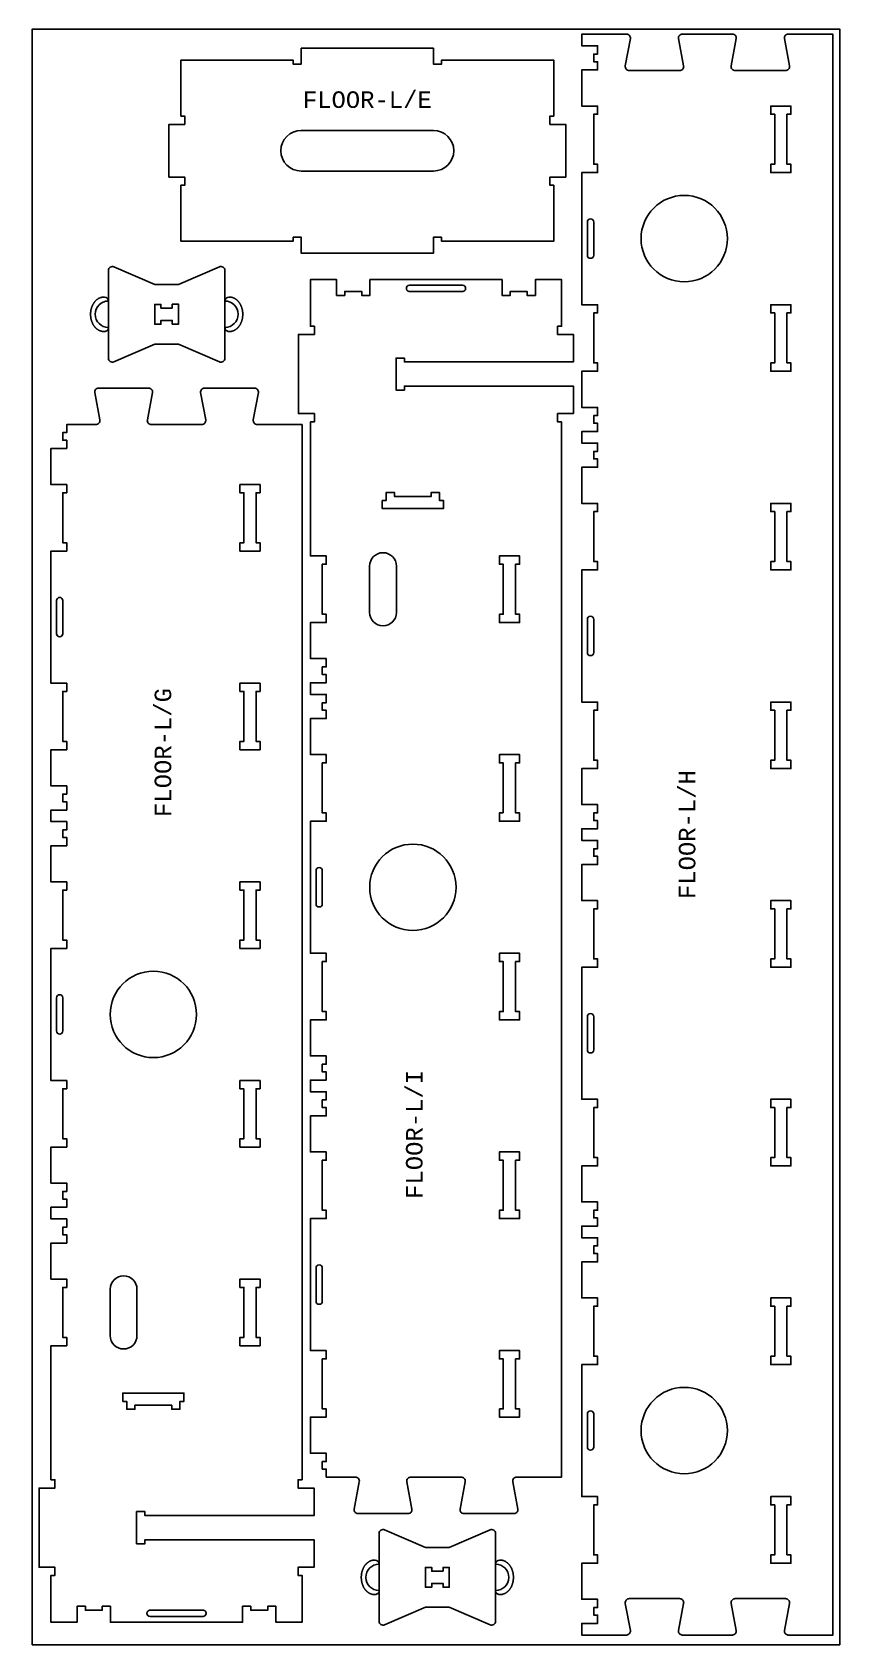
# Model space of a CAD drawing. Extents: x -30 to 12678, y 0 to 23683.
# Drawn here: x 4431 to 5651, y 1291 to 3726 of the extents above; entities that cross this region are included whole.
import ezdxf

# ---------------------------------------------------------------- set-up
doc = ezdxf.new("R2010")
doc.units = 0
for name, color, linetype in [('0_SHEET_SPRUCEPLY_2440X122', 1, 'CONTINUOUS'), ('1_ANYTOOL_1MMDEEP_LABELS_S', 2, 'CONTINUOUS'), ('3_ANYTOOL_CUTTHROUGH_INSID', 4, 'CONTINUOUS'), ('4_ANYTOOL_CUTTHROUGH_OUTSI', 5, 'CONTINUOUS'), ('5_ANYTOOL_HALF_MILL_9MM_IN', 3, 'CONTINUOUS')]:
    doc.layers.add(name, color=color, linetype=linetype)
doc.styles.add('MONOTXT_REGULAR', font='')
doc.styles.get('MONOTXT_REGULAR').set_extended_font_data('Monotxt')

msp = doc.modelspace()

# ---------------------------------------------------------------- linework, layer by layer
at = {"layer": '0_SHEET_SPRUCEPLY_2440X122'}
msp.add_lwpolyline([(4431.5, 1290.9), (5651.5, 1290.9), (5651.5, 3730.9), (4431.5, 3730.9)], close=True, dxfattribs=at)
at = {"layer": '3_ANYTOOL_CUTTHROUGH_INSID'}
for points in [[(5547.2, 3614.4), (5547.2, 3602.1), (5553.2, 3602.1), (5553.2, 3526.6), (5547.2, 3526.6), (5547.2, 3514.1), (5577.7, 3514.1), (5577.7, 3526.6), (5571.7, 3526.6), (5571.7, 3602.1), (5577.7, 3602.1), (5577.7, 3614.6), (5547.2, 3614.6)], [(4643.1, 3309.4), (4626, 3309.4), (4626, 3315.1), (4616.6, 3315.1), (4616.6, 3285.1), (4626, 3285.1), (4626, 3290.9), (4643.1, 3290.9), (4643.1, 3285.2), (4652.6, 3285.2), (4652.6, 3315.2), (4643.1, 3315.2)], [(5547.2, 3314.4), (5547.2, 3302.1), (5553.2, 3302.1), (5553.2, 3226.6), (5547.2, 3226.6), (5547.2, 3214.1), (5577.7, 3214.1), (5577.7, 3226.6), (5571.7, 3226.6), (5571.7, 3302.1), (5577.7, 3302.1), (5577.7, 3314.6), (5547.2, 3314.6)], [(4745.2, 3030.5), (4745.2, 3043), (4775.7, 3043), (4775.7, 3030.5), (4769.7, 3030.5), (4769.7, 2955), (4775.7, 2955), (4775.7, 2942.5), (4745.2, 2942.5), (4745.2, 2955), (4751.2, 2955), (4751.2, 3030.5)], [(4960.2, 3019.1), (4960.2, 3006.6), (5052.7, 3006.6), (5052.7, 3019.1), (5046.7, 3019.1), (5046.7, 3031.1), (5034.2, 3031.1), (5034.2, 3025.1), (4978.7, 3025.1), (4978.7, 3031.1), (4966.2, 3031.1), (4966.2, 3019.1)], [(5547.2, 3014.4), (5547.2, 3002.1), (5553.2, 3002.1), (5553.2, 2926.6), (5547.2, 2926.6), (5547.2, 2914.1), (5577.7, 2914.1), (5577.7, 2926.6), (5571.7, 2926.6), (5571.7, 3002.1), (5577.7, 3002.1), (5577.7, 3014.6), (5547.2, 3014.6)], [(5137.2, 2847.1), (5137.2, 2834.6), (5167.7, 2834.6), (5167.7, 2847.1), (5161.7, 2847.1), (5161.7, 2922.6), (5167.7, 2922.6), (5167.7, 2935.1), (5137.2, 2935.1), (5137.2, 2922.6), (5143.2, 2922.6), (5143.2, 2847.1)], [(4745.2, 2642.8), (4745.2, 2655), (4751.2, 2655), (4751.2, 2730.5), (4745.2, 2730.5), (4745.2, 2743), (4775.7, 2743), (4775.7, 2730.5), (4769.7, 2730.5), (4769.7, 2655), (4775.7, 2655), (4775.7, 2642.5), (4745.2, 2642.5)], [(5547.5, 2614.1), (5577.7, 2614.1), (5577.7, 2626.6), (5571.7, 2626.6), (5571.7, 2702.1), (5577.7, 2702.1), (5577.7, 2714.6), (5547.2, 2714.6), (5547.2, 2702.1), (5553.2, 2702.1), (5553.2, 2626.6), (5547.2, 2626.6), (5547.2, 2614.1)], [(5143.2, 2547.1), (5137.2, 2547.1), (5137.2, 2534.6), (5167.7, 2534.6), (5167.7, 2547.1), (5161.7, 2547.1), (5161.7, 2622.6), (5167.7, 2622.6), (5167.7, 2635.1), (5137.2, 2635.1), (5137.2, 2622.6), (5143.2, 2622.6)], [(4775.5, 2342.5), (4745.2, 2342.5), (4745.2, 2355), (4751.2, 2355), (4751.2, 2430.5), (4745.2, 2430.5), (4745.2, 2443), (4775.7, 2443), (4775.7, 2430.5), (4769.7, 2430.5), (4769.7, 2355), (4775.7, 2355), (4775.7, 2342.5)], [(5577.5, 2414.6), (5547.2, 2414.6), (5547.2, 2402.1), (5553.2, 2402.1), (5553.2, 2326.6), (5547.2, 2326.6), (5547.2, 2314.1), (5577.7, 2314.1), (5577.7, 2326.6), (5571.7, 2326.6), (5571.7, 2402.1), (5577.7, 2402.1), (5577.7, 2414.6)], [(5167.5, 2335.1), (5137.2, 2335.1), (5137.2, 2322.6), (5143.2, 2322.6), (5143.2, 2247.1), (5137.2, 2247.1), (5137.2, 2234.6), (5167.7, 2234.6), (5167.7, 2247.1), (5161.7, 2247.1), (5161.7, 2322.6), (5167.7, 2322.6), (5167.7, 2335.1)], [(4751.2, 2130.5), (4745.2, 2130.5), (4745.2, 2143), (4775.7, 2143), (4775.7, 2130.5), (4769.7, 2130.5), (4769.7, 2055), (4775.7, 2055), (4775.7, 2042.5), (4745.2, 2042.5), (4745.2, 2055), (4751.2, 2055)], [(5547.5, 2014.1), (5577.7, 2014.1), (5577.7, 2026.6), (5571.7, 2026.6), (5571.7, 2102.1), (5577.7, 2102.1), (5577.7, 2114.6), (5547.2, 2114.6), (5547.2, 2102.1), (5553.2, 2102.1), (5553.2, 2026.6), (5547.2, 2026.6), (5547.2, 2014.1)], [(5137.2, 2034.8), (5137.2, 2022.6), (5143.2, 2022.6), (5143.2, 1947.1), (5137.2, 1947.1), (5137.2, 1934.6), (5167.7, 1934.6), (5167.7, 1947.1), (5161.7, 1947.1), (5161.7, 2022.6), (5167.7, 2022.6), (5167.7, 2035.1), (5137.2, 2035.1)], [(4745.2, 1830.5), (4745.2, 1843), (4775.7, 1843), (4775.7, 1830.5), (4769.7, 1830.5), (4769.7, 1755), (4775.7, 1755), (4775.7, 1742.5), (4745.2, 1742.5), (4745.2, 1755), (4751.2, 1755), (4751.2, 1830.5)], [(5571.7, 1726.6), (5571.7, 1802.1), (5577.7, 1802.1), (5577.7, 1814.6), (5547.2, 1814.6), (5547.2, 1802.1), (5553.2, 1802.1), (5553.2, 1726.6), (5547.2, 1726.6), (5547.2, 1714.1), (5577.7, 1714.1), (5577.7, 1726.6)], [(5137.2, 1647.1), (5137.2, 1634.6), (5167.7, 1634.6), (5167.7, 1647.1), (5161.7, 1647.1), (5161.7, 1722.6), (5167.7, 1722.6), (5167.7, 1735.1), (5137.2, 1735.1), (5137.2, 1722.6), (5143.2, 1722.6), (5143.2, 1647.1)], [(4568.2, 1658.5), (4568.2, 1671), (4660.7, 1671), (4660.7, 1658.5), (4654.7, 1658.5), (4654.7, 1646.5), (4642.2, 1646.5), (4642.2, 1652.5), (4586.7, 1652.5), (4586.7, 1646.5), (4574.2, 1646.5), (4574.2, 1658.5)], [(5571.7, 1426.6), (5571.7, 1502.1), (5577.7, 1502.1), (5577.7, 1514.6), (5547.2, 1514.6), (5547.2, 1502.1), (5553.2, 1502.1), (5553.2, 1426.6), (5547.2, 1426.6), (5547.2, 1414.1), (5577.7, 1414.1), (5577.7, 1426.6)], [(5052.1, 1402.1), (5035, 1402), (5035, 1407.7), (5025.5, 1407.7), (5025.5, 1377.7), (5035, 1377.7), (5035, 1383.5), (5052.1, 1383.6), (5052.1, 1377.8), (5061.5, 1377.8), (5061.5, 1407.8), (5052.1, 1407.8)]]:
    msp.add_lwpolyline(points, close=True, dxfattribs=at)
for points in [[(4837.7, 3577.8), (5037.7, 3577.8, -1), (5037.7, 3516.5), (4837.7, 3516.5, -1)], [(5270.2, 3389.4, 1), (5279.7, 3389.4), (5279.7, 3439.4, 1), (5270.2, 3439.4)], [(5001.5, 3344.1, 0.414214), (4996.7, 3339.3), (4996.7, 3339.2), (4996.7, 3339.1), (4996.7, 3339), (4996.8, 3338.9), (4996.8, 3338.8), (4996.8, 3338.7), (4996.8, 3338.6), (4996.8, 3338.4), (4996.8, 3338.3), (4996.9, 3338.2), (4996.9, 3338.1), (4996.9, 3338), (4996.9, 3337.9), (4997, 3337.8), (4997, 3337.7), (4997.1, 3337.6), (4997.1, 3337.5), (4997.2, 3337.3), (4997.2, 3337.2), (4997.3, 3337.1), (4997.3, 3337), (4997.4, 3336.9), (4997.4, 3336.8), (4997.5, 3336.7), (4997.6, 3336.6), (4997.6, 3336.5), (4997.7, 3336.4), (4997.8, 3336.3), (4997.9, 3336.2), (4998, 3336.1), (4998, 3336), (4998.1, 3336), (4998.2, 3335.9), (4998.3, 3335.8), (4998.4, 3335.7), (4998.5, 3335.6), (4998.6, 3335.6), (4998.7, 3335.5), (4998.8, 3335.4), (4998.9, 3335.3), (4999, 3335.3), (4999.1, 3335.2), (4999.2, 3335.2), (4999.3, 3335.1), (4999.4, 3335), (4999.5, 3335), (4999.6, 3334.9), (4999.7, 3334.9), (4999.8, 3334.9), (5000, 3334.8), (5000.1, 3334.8), (5000.2, 3334.7), (5000.3, 3334.7), (5000.4, 3334.7), (5000.5, 3334.7), (5000.6, 3334.6), (5000.7, 3334.6), (5000.8, 3334.6), (5000.9, 3334.6), (5001.1, 3334.6), (5001.2, 3334.6), (5001.3, 3334.6), (5001.4, 3334.6), (5001.5, 3334.6), (5081.5, 3334.6), (5081.6, 3334.6), (5081.7, 3334.6), (5081.8, 3334.6), (5081.9, 3334.6), (5082, 3334.6), (5082.1, 3334.6), (5082.2, 3334.6), (5082.3, 3334.6), (5082.5, 3334.7), (5082.6, 3334.7), (5082.7, 3334.7), (5082.8, 3334.8), (5082.9, 3334.8), (5083, 3334.8), (5083.1, 3334.9), (5083.2, 3334.9), (5083.3, 3334.9), (5083.4, 3335), (5083.6, 3335), (5083.7, 3335.1), (5083.8, 3335.2), (5083.9, 3335.2), (5084, 3335.3), (5084.1, 3335.3), (5084.2, 3335.4), (5084.3, 3335.5), (5084.4, 3335.6), (5084.5, 3335.6), (5084.6, 3335.7), (5084.7, 3335.8), (5084.8, 3335.9), (5084.8, 3336), (5084.9, 3336), (5085, 3336.1), (5085.1, 3336.2), (5085.2, 3336.3), (5085.2, 3336.4), (5085.3, 3336.5), (5085.4, 3336.6), (5085.5, 3336.7), (5085.5, 3336.8), (5085.6, 3336.9), (5085.6, 3337), (5085.7, 3337.1), (5085.8, 3337.2), (5085.8, 3337.4), (5085.9, 3337.5), (5085.9, 3337.6), (5085.9, 3337.7), (5086, 3337.8), (5086, 3337.9), (5086, 3338), (5086.1, 3338.1), (5086.1, 3338.2), (5086.1, 3338.3), (5086.2, 3338.5), (5086.2, 3338.6), (5086.2, 3338.7), (5086.2, 3338.8), (5086.2, 3338.9), (5086.2, 3339), (5086.2, 3339.1), (5086.2, 3339.2), (5086.2, 3339.3, 0.414214), (5081.5, 3344.1)], [(4981.7, 2849.8), (4981.7, 2919.8, 1), (4941.2, 2919.8), (4941.2, 2849.8, 1)], [(4468.2, 2867.8), (4468.2, 2817.8, 1), (4477.7, 2817.8), (4477.7, 2867.8, 1)], [(5270.2, 2789.4, 1), (5279.7, 2789.4), (5279.7, 2839.4, 1), (5270.2, 2839.4)], [(4860.2, 2409.8), (4860.2, 2459.8, -1), (4869.7, 2459.8), (4869.7, 2409.8, -1)], [(4468.2, 2267.8), (4468.2, 2217.8, 1), (4477.7, 2217.8), (4477.7, 2267.8, 1)], [(5270.2, 2189.4), (5270.2, 2239.4, -1), (5279.7, 2239.4), (5279.7, 2189.4, -1)], [(4860.2, 1809.8), (4860.2, 1859.8, -1), (4869.7, 1859.8), (4869.7, 1809.8, -1)], [(4589.7, 1827.8), (4589.7, 1757.8, -1), (4549.2, 1757.8), (4549.2, 1827.8, -1)], [(5270.2, 1589.4), (5270.2, 1639.4, -1), (5279.7, 1639.4), (5279.7, 1589.4, -1)], [(4609.5, 1333.5, -0.414214), (4604.7, 1338.3), (4604.7, 1338.4), (4604.7, 1338.5), (4604.7, 1338.6), (4604.8, 1338.7), (4604.8, 1338.8), (4604.8, 1338.9), (4604.8, 1339), (4604.8, 1339.2), (4604.8, 1339.3), (4604.9, 1339.4), (4604.9, 1339.5), (4604.9, 1339.6), (4604.9, 1339.7), (4605, 1339.8), (4605, 1339.9), (4605.1, 1340), (4605.1, 1340.2), (4605.2, 1340.3), (4605.2, 1340.4), (4605.3, 1340.5), (4605.3, 1340.6), (4605.4, 1340.7), (4605.4, 1340.8), (4605.5, 1340.9), (4605.6, 1341), (4605.6, 1341.1), (4605.7, 1341.2), (4605.8, 1341.3), (4605.9, 1341.4), (4606, 1341.5), (4606, 1341.6), (4606.1, 1341.7), (4606.2, 1341.7), (4606.3, 1341.8), (4606.4, 1341.9), (4606.5, 1342), (4606.6, 1342.1), (4606.7, 1342.1), (4606.8, 1342.2), (4606.9, 1342.3), (4607, 1342.3), (4607.1, 1342.4), (4607.2, 1342.5), (4607.3, 1342.5), (4607.4, 1342.6), (4607.5, 1342.6), (4607.6, 1342.7), (4607.7, 1342.7), (4607.8, 1342.8), (4608, 1342.8), (4608.1, 1342.8), (4608.2, 1342.9), (4608.3, 1342.9), (4608.4, 1342.9), (4608.5, 1342.9), (4608.6, 1343), (4608.7, 1343), (4608.8, 1343), (4608.9, 1343), (4609.1, 1343), (4609.2, 1343), (4609.3, 1343), (4609.4, 1343), (4609.5, 1343), (4689.5, 1343), (4689.6, 1343), (4689.7, 1343), (4689.8, 1343), (4689.9, 1343), (4690, 1343), (4690.1, 1343), (4690.2, 1343), (4690.3, 1343), (4690.5, 1342.9), (4690.6, 1342.9), (4690.7, 1342.9), (4690.8, 1342.9), (4690.9, 1342.8), (4691, 1342.8), (4691.1, 1342.7), (4691.2, 1342.7), (4691.3, 1342.7), (4691.4, 1342.6), (4691.6, 1342.6), (4691.7, 1342.5), (4691.8, 1342.5), (4691.9, 1342.4), (4692, 1342.3), (4692.1, 1342.3), (4692.2, 1342.2), (4692.3, 1342.1), (4692.4, 1342.1), (4692.5, 1342), (4692.6, 1341.9), (4692.7, 1341.8), (4692.8, 1341.7), (4692.8, 1341.6), (4692.9, 1341.6), (4693, 1341.5), (4693.1, 1341.4), (4693.2, 1341.3), (4693.2, 1341.2), (4693.3, 1341.1), (4693.4, 1341), (4693.5, 1340.9), (4693.5, 1340.8), (4693.6, 1340.7), (4693.6, 1340.6), (4693.7, 1340.5), (4693.8, 1340.4), (4693.8, 1340.3), (4693.9, 1340.1), (4693.9, 1340), (4693.9, 1339.9), (4694, 1339.8), (4694, 1339.7), (4694, 1339.6), (4694.1, 1339.5), (4694.1, 1339.4), (4694.1, 1339.3), (4694.2, 1339.2), (4694.2, 1339), (4694.2, 1338.9), (4694.2, 1338.8), (4694.2, 1338.7), (4694.2, 1338.6), (4694.2, 1338.5), (4694.2, 1338.4), (4694.2, 1338.3, -0.414214), (4689.5, 1333.5)]]:
    msp.add_lwpolyline(points, format="xyb", close=True, dxfattribs=at)
for centre in [(5416.5, 3414.4), (5006.5, 2434.8), (5416.5, 1614.4)]:
    msp.add_circle(centre, 65.2, dxfattribs=at)
at = {"layer": '3_ANYTOOL_CUTTHROUGH_INSID', "extrusion": (0, 0, -1)}
msp.add_circle((-4614.5, 2242.8), 65.2, dxfattribs=at)
at = {"layer": '4_ANYTOOL_CUTTHROUGH_OUTSI'}
msp.add_lwpolyline([(5050, 3416.4), (5050, 3410.4), (5219.5, 3410.4), (5219.5, 3494.9), (5213.5, 3494.9), (5213.5, 3507.4), (5237.5, 3507.4), (5237.5, 3586.9), (5213.5, 3586.9), (5213.5, 3599.4), (5219.5, 3599.4), (5219.5, 3683.9), (5050, 3683.9), (5050, 3677.9), (5037.5, 3677.9), (5037.5, 3701.9), (4838, 3701.9), (4838, 3677.9), (4825.5, 3677.9), (4825.5, 3683.9), (4656, 3683.9), (4656, 3599.4), (4662, 3599.4), (4662, 3586.9), (4638, 3586.9), (4638, 3507.4), (4662, 3507.4), (4662, 3494.9), (4656, 3494.9), (4656, 3410.4), (4825.5, 3410.4), (4825.5, 3416.4), (4838, 3416.4), (4838, 3392.4), (5037.5, 3392.4), (5037.5, 3416.4)], close=True, dxfattribs=at)
for points in [[(5329.4, 1305.6, 0.220464), (5333.8, 1307.7, 0.220352), (5335.1, 1312.3), (5327.4, 1353.3), (5327.4, 1353.4), (5327.4, 1353.4, -0.463455), (5333.6, 1360.6), (5409.4, 1360.6, -0.463455), (5415.6, 1353.4), (5415.6, 1353.3), (5415.6, 1353.3), (5407.9, 1312.3), (5407.9, 1312.3, 0.220352), (5409.2, 1307.7, 0.220464), (5413.6, 1305.6), (5489.4, 1305.6, 0.220464), (5493.8, 1307.7, 0.220352), (5495.1, 1312.3), (5487.4, 1353.3), (5487.4, 1353.4), (5487.4, 1353.4, -0.463455), (5493.6, 1360.6), (5569.4, 1360.6, -0.463455), (5575.6, 1353.4), (5575.6, 1353.3), (5575.6, 1353.3), (5567.9, 1312.3), (5567.9, 1312.3, 0.220352), (5569.2, 1307.7, 0.220464), (5573.6, 1305.6), (5641.2, 1305.6), (5641.2, 3723.1), (5573.6, 3723.1), (5573.6, 3723.1, 0.220464), (5569.2, 3721.1, 0.220352), (5567.9, 3716.4), (5575.6, 3675.4), (5575.6, 3675.4), (5575.6, 3675.4, -0.463455), (5569.4, 3668.1), (5493.6, 3668.1, -0.463455), (5487.4, 3675.4), (5487.4, 3675.4), (5487.4, 3675.4), (5495.1, 3716.4), (5495.1, 3716.4, 0.220352), (5493.8, 3721.1, 0.220464), (5489.4, 3723.1), (5413.6, 3723.1, 0.220464), (5409.2, 3721.1, 0.220352), (5407.9, 3716.4), (5415.6, 3675.4), (5415.6, 3675.4), (5415.6, 3675.4, -0.463455), (5409.4, 3668.1), (5333.6, 3668.1, -0.463455), (5327.4, 3675.4), (5327.4, 3675.4), (5327.4, 3675.4), (5335.1, 3716.4), (5335.1, 3716.4, 0.220352), (5333.8, 3721.1, 0.220464), (5329.4, 3723.1), (5261.7, 3723.1), (5261.7, 3705.6), (5285.7, 3705.6), (5285.7, 3693.1), (5279.7, 3693.1), (5279.7, 3681.6), (5285.7, 3681.6), (5285.7, 3669.1), (5261.7, 3669.1), (5261.7, 3614.6), (5285.7, 3614.6), (5285.7, 3602.1), (5279.7, 3602.1), (5279.7, 3526.6), (5285.7, 3526.6), (5285.7, 3514.1), (5261.7, 3514.1), (5261.7, 3314.6), (5285.7, 3314.6), (5285.7, 3302.1), (5279.7, 3302.1), (5279.7, 3226.6), (5285.7, 3226.6), (5285.7, 3214.1), (5261.7, 3214.1), (5261.7, 3159.6), (5285.7, 3159.6), (5285.7, 3147.1), (5279.7, 3147.1), (5279.7, 3135.6), (5285.7, 3135.6), (5285.7, 3123.1), (5261.7, 3123.1), (5261.7, 3105.6), (5285.7, 3105.6), (5285.7, 3093.1), (5279.7, 3093.1), (5279.7, 3081.6), (5285.7, 3081.6), (5285.7, 3069.1), (5261.7, 3069.1), (5261.7, 3014.6), (5285.7, 3014.6), (5285.7, 3002.1), (5279.7, 3002.1), (5279.7, 2926.6), (5285.7, 2926.6), (5285.7, 2914.1), (5261.7, 2914.1), (5261.7, 2714.6), (5285.7, 2714.6), (5285.7, 2702.1), (5279.7, 2702.1), (5279.7, 2626.6), (5285.7, 2626.6), (5285.7, 2614.1), (5261.7, 2614.1), (5261.7, 2559.6), (5285.7, 2559.6), (5285.7, 2547.1), (5279.7, 2547.1), (5279.7, 2535.6), (5285.7, 2535.6), (5285.7, 2523.1), (5261.7, 2523.1), (5261.7, 2505.6), (5285.7, 2505.6), (5285.7, 2493.1), (5279.7, 2493.1), (5279.7, 2481.6), (5285.7, 2481.6), (5285.7, 2469.1), (5261.7, 2469.1), (5261.7, 2414.6), (5285.7, 2414.6), (5285.7, 2402.1), (5279.7, 2402.1), (5279.7, 2326.6), (5285.7, 2326.6), (5285.7, 2314.1), (5261.7, 2314.1), (5261.7, 2114.6), (5285.7, 2114.6), (5285.7, 2102.1), (5279.7, 2102.1), (5279.7, 2026.6), (5285.7, 2026.6), (5285.7, 2014.1), (5261.7, 2014.1), (5261.7, 1959.6), (5285.7, 1959.6), (5285.7, 1947.1), (5279.7, 1947.1), (5279.7, 1935.6), (5285.7, 1935.6), (5285.7, 1923.1), (5261.7, 1923.1), (5261.7, 1905.6), (5285.7, 1905.6), (5285.7, 1893.1), (5279.7, 1893.1), (5279.7, 1881.6), (5285.7, 1881.6), (5285.7, 1869.1), (5261.7, 1869.1), (5261.7, 1814.6), (5285.7, 1814.6), (5285.7, 1802.1), (5279.7, 1802.1), (5279.7, 1726.6), (5285.7, 1726.6), (5285.7, 1714.1), (5261.7, 1714.1), (5261.7, 1514.6), (5285.7, 1514.6), (5285.7, 1502.1), (5279.7, 1502.1), (5279.7, 1426.6), (5285.7, 1426.6), (5285.7, 1414.1), (5261.7, 1414.1), (5261.7, 1359.6), (5285.7, 1359.6), (5285.7, 1347.1), (5279.7, 1347.1), (5279.7, 1335.6), (5285.7, 1335.6), (5285.7, 1323.1), (5261.7, 1323.1), (5261.7, 1305.6), (5329.4, 1305.6)], [(4722.6, 3233.9, -0.539734), (4714.2, 3228.4), (4652.6, 3255.1), (4616.6, 3255.1), (4554.9, 3228.4, -0.539734), (4546.6, 3233.9), (4546.6, 3280.1, -1), (4546.6, 3320.1), (4546.6, 3366.3, -0.539734), (4554.9, 3371.8), (4616.6, 3345.1), (4652.6, 3345.1), (4714.2, 3371.8, -0.539734), (4722.6, 3366.3), (4722.6, 3320.1, -1), (4722.6, 3280.1)], [(5157.4, 1536.8, -0.463455), (5163.6, 1544.1), (5231.2, 1544.1), (5231.2, 3137.6), (5225.2, 3137.6), (5225.2, 3150.1), (5249.2, 3150.1), (5249.2, 3191.6), (4993.7, 3191.6), (4993.7, 3185.6), (4981.2, 3185.6), (4981.2, 3234.1), (4993.7, 3234.1), (4993.7, 3228.1), (5249.2, 3228.1), (5249.2, 3269.6), (5225.2, 3269.6), (5225.2, 3282.1), (5231.2, 3282.1), (5231.2, 3352.6), (5191.7, 3352.6), (5191.7, 3328.6), (5179.2, 3328.6), (5179.2, 3334.6), (5153.7, 3334.6), (5153.7, 3328.6), (5141.2, 3328.6), (5141.2, 3352.6), (4941.7, 3352.6), (4941.7, 3328.6), (4929.2, 3328.6), (4929.2, 3334.6), (4903.7, 3334.6), (4903.7, 3328.6), (4891.2, 3328.6), (4891.2, 3352.6), (4851.7, 3352.6), (4851.7, 3282.1), (4857.7, 3282.1), (4857.7, 3269.6), (4833.7, 3269.6), (4833.7, 3150.1), (4857.7, 3150.1), (4857.7, 3137.6), (4851.7, 3137.6), (4851.7, 2935.1), (4875.7, 2935.1), (4875.7, 2922.6), (4869.7, 2922.6), (4869.7, 2847.1), (4875.7, 2847.1), (4875.7, 2834.6), (4851.7, 2834.6), (4851.7, 2780.1), (4875.7, 2780.1), (4875.7, 2767.6), (4869.7, 2767.6), (4869.7, 2756.1), (4875.7, 2756.1), (4875.7, 2743.6), (4851.7, 2743.6), (4851.7, 2726.1), (4875.7, 2726.1), (4875.7, 2713.6), (4869.7, 2713.6), (4869.7, 2702.1), (4875.7, 2702.1), (4875.7, 2689.6), (4851.7, 2689.6), (4851.7, 2635.1), (4875.7, 2635.1), (4875.7, 2622.6), (4869.7, 2622.6), (4869.7, 2547.1), (4875.7, 2547.1), (4875.7, 2534.6), (4851.7, 2534.6), (4851.7, 2335.1), (4875.7, 2335.1), (4875.7, 2322.6), (4869.7, 2322.6), (4869.7, 2247.1), (4875.7, 2247.1), (4875.7, 2234.6), (4851.7, 2234.6), (4851.7, 2180.1), (4875.7, 2180.1), (4875.7, 2167.6), (4869.7, 2167.6), (4869.7, 2156.1), (4875.7, 2156.1), (4875.7, 2143.6), (4851.7, 2143.6), (4851.7, 2126.1), (4875.7, 2126.1), (4875.7, 2113.6), (4869.7, 2113.6), (4869.7, 2102.1), (4875.7, 2102.1), (4875.7, 2089.6), (4851.7, 2089.6), (4851.7, 2035.1), (4875.7, 2035.1), (4875.7, 2022.6), (4869.7, 2022.6), (4869.7, 1947.1), (4875.7, 1947.1), (4875.7, 1934.6), (4851.7, 1934.6), (4851.7, 1735.1), (4875.7, 1735.1), (4875.7, 1722.6), (4869.7, 1722.6), (4869.7, 1647.1), (4875.7, 1647.1), (4875.7, 1634.6), (4851.7, 1634.6), (4851.7, 1580.1), (4875.7, 1580.1), (4875.7, 1567.6), (4869.7, 1567.6), (4869.7, 1556.1), (4875.7, 1556.1), (4875.7, 1544.1), (4919.4, 1544.1), (4919.4, 1544.1, -0.463455), (4925.6, 1536.8), (4925.6, 1536.8), (4925.6, 1536.8), (4925.6, 1536.8), (4917.9, 1495.8, 0.220352), (4919.2, 1491.1, 0.220464), (4923.6, 1489.1), (4999.4, 1489.1, 0.220464), (5003.8, 1491.1, 0.220352), (5005.1, 1495.8), (4997.4, 1536.8), (4997.4, 1536.8), (4997.4, 1536.8), (4997.4, 1536.8, -0.463455), (5003.6, 1544.1), (5079.4, 1544.1, -0.463455), (5085.6, 1536.8), (5085.6, 1536.8), (5085.6, 1536.8), (5085.6, 1536.8), (5077.9, 1495.8, 0.220352), (5079.2, 1491.1, 0.220464), (5083.6, 1489.1), (5159.4, 1489.1, 0.220464), (5163.8, 1491.1, 0.220352), (5165.1, 1495.8), (5157.4, 1536.8), (5157.4, 1536.8), (5157.4, 1536.8)], [(4765.4, 3140.8, 0.463455), (4771.6, 3133.5), (4839.2, 3133.5), (4839.2, 1540), (4833.2, 1540), (4833.2, 1527.5), (4857.2, 1527.5), (4857.2, 1486), (4601.7, 1486), (4601.7, 1492), (4589.2, 1492), (4589.2, 1443.5), (4601.7, 1443.5), (4601.7, 1449.5), (4857.2, 1449.5), (4857.2, 1408), (4833.2, 1408), (4833.2, 1395.5), (4839.2, 1395.5), (4839.2, 1325), (4799.7, 1325), (4799.7, 1349), (4787.2, 1349), (4787.2, 1343), (4761.7, 1343), (4761.7, 1349), (4749.2, 1349), (4749.2, 1325), (4549.7, 1325), (4549.7, 1349), (4537.2, 1349), (4537.2, 1343), (4511.7, 1343), (4511.7, 1349), (4499.2, 1349), (4499.2, 1325), (4459.7, 1325), (4459.7, 1395.5), (4465.7, 1395.5), (4465.7, 1408), (4441.7, 1408), (4441.7, 1527.5), (4465.7, 1527.5), (4465.7, 1540), (4459.7, 1540), (4459.7, 1742.5), (4483.7, 1742.5), (4483.7, 1755), (4477.7, 1755), (4477.7, 1830.5), (4483.7, 1830.5), (4483.7, 1843), (4459.7, 1843), (4459.7, 1897.5), (4483.7, 1897.5), (4483.7, 1910), (4477.7, 1910), (4477.7, 1921.5), (4483.7, 1921.5), (4483.7, 1934), (4459.7, 1934), (4459.7, 1951.5), (4483.7, 1951.5), (4483.7, 1964), (4477.7, 1964), (4477.7, 1975.5), (4483.7, 1975.5), (4483.7, 1988), (4459.7, 1988), (4459.7, 2042.5), (4483.7, 2042.5), (4483.7, 2055), (4477.7, 2055), (4477.7, 2130.5), (4483.7, 2130.5), (4483.7, 2143), (4459.7, 2143), (4459.7, 2342.5), (4483.7, 2342.5), (4483.7, 2355), (4477.7, 2355), (4477.7, 2430.5), (4483.7, 2430.5), (4483.7, 2443), (4459.7, 2443), (4459.7, 2497.5), (4483.7, 2497.5), (4483.7, 2510), (4477.7, 2510), (4477.7, 2521.5), (4483.7, 2521.5), (4483.7, 2534), (4459.7, 2534), (4459.7, 2551.5), (4483.7, 2551.5), (4483.7, 2564), (4477.7, 2564), (4477.7, 2575.5), (4483.7, 2575.5), (4483.7, 2588), (4459.7, 2588), (4459.7, 2642.5), (4483.7, 2642.5), (4483.7, 2655), (4477.7, 2655), (4477.7, 2730.5), (4483.7, 2730.5), (4483.7, 2743), (4459.7, 2743), (4459.7, 2942.5), (4483.7, 2942.5), (4483.7, 2955), (4477.7, 2955), (4477.7, 3030.5), (4483.7, 3030.5), (4483.7, 3043), (4459.7, 3043), (4459.7, 3097.5), (4483.7, 3097.5), (4483.7, 3110), (4477.7, 3110), (4477.7, 3121.5), (4483.7, 3121.5), (4483.7, 3133.5), (4527.4, 3133.5), (4527.4, 3133.5, 0.463455), (4533.6, 3140.8), (4533.6, 3140.8), (4533.6, 3140.8), (4533.6, 3140.8), (4525.9, 3181.8, -0.220352), (4527.2, 3186.5, -0.220464), (4531.6, 3188.5), (4607.4, 3188.5, -0.220464), (4611.8, 3186.5, -0.220352), (4613.1, 3181.8), (4605.4, 3140.8), (4605.4, 3140.8), (4605.4, 3140.8), (4605.4, 3140.8, 0.463455), (4611.6, 3133.5), (4687.4, 3133.5, 0.463455), (4693.6, 3140.8), (4693.6, 3140.8), (4693.6, 3140.8), (4693.6, 3140.8), (4685.9, 3181.8, -0.220352), (4687.2, 3186.5, -0.220464), (4691.6, 3188.5), (4767.4, 3188.5, -0.220464), (4771.8, 3186.5, -0.220352), (4773.1, 3181.8), (4765.4, 3140.8), (4765.4, 3140.8), (4765.4, 3140.8)], [(5131.5, 1326.5, -0.539734), (5123.2, 1321), (5061.5, 1347.7), (5025.5, 1347.7), (4963.9, 1321, -0.539734), (4955.5, 1326.5), (4955.5, 1372.7, -1), (4955.5, 1412.7), (4955.5, 1458.9, -0.539734), (4963.9, 1464.4), (5025.5, 1437.7), (5061.5, 1437.7), (5123.2, 1464.4, -0.539734), (5131.5, 1458.9), (5131.5, 1412.7, -1), (5131.5, 1372.7)]]:
    msp.add_lwpolyline(points, format="xyb", close=True, dxfattribs=at)
at = {"layer": '5_ANYTOOL_HALF_MILL_9MM_IN'}
for points in [[(4539.6, 3274.1), (4539.1, 3274.1), (4538.7, 3274.1), (4538.2, 3274.2), (4537.8, 3274.2), (4537.3, 3274.3), (4536.9, 3274.3), (4536.4, 3274.4), (4535.9, 3274.5), (4535.5, 3274.6), (4535, 3274.8), (4534.5, 3274.9), (4534.1, 3275.1), (4533.6, 3275.3), (4533.1, 3275.5), (4532.7, 3275.7), (4532.2, 3275.9), (4531.8, 3276.2), (4531.3, 3276.4), (4530.9, 3276.7), (4530.4, 3277), (4530, 3277.3), (4529.5, 3277.6), (4529.1, 3278), (4528.6, 3278.3), (4528.2, 3278.7), (4527.8, 3279.1), (4527.4, 3279.5), (4527, 3279.9), (4526.6, 3280.3), (4526.2, 3280.8), (4525.8, 3281.2), (4525.5, 3281.7), (4525.1, 3282.2), (4524.7, 3282.7), (4524.4, 3283.2), (4524.1, 3283.7), (4523.7, 3284.2), (4523.4, 3284.8), (4523.1, 3285.3), (4522.9, 3285.9), (4522.6, 3286.4), (4522.3, 3287), (4522.1, 3287.6), (4521.8, 3288.2), (4521.6, 3288.7), (4521.4, 3289.3), (4521.2, 3289.9), (4521, 3290.5), (4520.8, 3291.1), (4520.7, 3291.7), (4520.5, 3292.3), (4520.4, 3292.9), (4520.2, 3293.5), (4520.1, 3294.2), (4520, 3294.8), (4519.9, 3295.4), (4519.9, 3296), (4519.8, 3296.6), (4519.7, 3297.2), (4519.7, 3297.8), (4519.6, 3298.3), (4519.6, 3298.9), (4519.6, 3300.1), (4519.6, 3301.3), (4519.6, 3301.8), (4519.7, 3302.4), (4519.7, 3303), (4519.8, 3303.6), (4519.9, 3304.2), (4519.9, 3304.8), (4520, 3305.4), (4520.1, 3306), (4520.2, 3306.6), (4520.4, 3307.2), (4520.5, 3307.9), (4520.7, 3308.5), (4520.8, 3309.1), (4521, 3309.7), (4521.2, 3310.3), (4521.4, 3310.9), (4521.6, 3311.5), (4521.8, 3312), (4522.1, 3312.6), (4522.3, 3313.2), (4522.6, 3313.8), (4522.9, 3314.3), (4523.2, 3314.9), (4523.4, 3315.4), (4523.8, 3316), (4524.1, 3316.5), (4524.4, 3317), (4524.8, 3317.5), (4525.1, 3318), (4525.5, 3318.5), (4525.8, 3318.9), (4526.2, 3319.4), (4526.6, 3319.9), (4527, 3320.3), (4527.4, 3320.7), (4527.8, 3321.1), (4528.2, 3321.5), (4528.7, 3321.9), (4529.1, 3322.2), (4529.5, 3322.6), (4530, 3322.9), (4530.4, 3323.2), (4530.9, 3323.5), (4531.3, 3323.8), (4531.8, 3324), (4532.3, 3324.3), (4532.7, 3324.5), (4533.2, 3324.7), (4533.6, 3324.9), (4534.1, 3325.1), (4534.6, 3325.3), (4535.1, 3325.4), (4535.5, 3325.5), (4536, 3325.7), (4536.4, 3325.8), (4536.9, 3325.9), (4537.4, 3325.9), (4537.8, 3326), (4538.3, 3326), (4538.7, 3326.1), (4539.2, 3326.1), (4539.6, 3326.1), (4540.6, 3326.1, -0.413668), (4546.6, 3320.1), (4546.6, 3280.1, -0.41476), (4540.6, 3274.1)], [(4729.6, 3274.1), (4730, 3274.1), (4730.4, 3274.1), (4730.9, 3274.2), (4731.3, 3274.2), (4731.8, 3274.3), (4732.3, 3274.3), (4732.7, 3274.4), (4733.2, 3274.5), (4733.7, 3274.6), (4734.1, 3274.8), (4734.6, 3274.9), (4735, 3275.1), (4735.5, 3275.3), (4736, 3275.5), (4736.4, 3275.7), (4736.9, 3275.9), (4737.4, 3276.2), (4737.8, 3276.4), (4738.3, 3276.7), (4738.7, 3277), (4739.2, 3277.3), (4739.6, 3277.6), (4740.1, 3278), (4740.5, 3278.3), (4740.9, 3278.7), (4741.3, 3279.1), (4741.7, 3279.5), (4742.1, 3279.9), (4742.5, 3280.3), (4742.9, 3280.8), (4743.3, 3281.2), (4743.7, 3281.7), (4744, 3282.2), (4744.4, 3282.7), (4744.7, 3283.2), (4745.1, 3283.7), (4745.4, 3284.2), (4745.7, 3284.8), (4746, 3285.3), (4746.3, 3285.9), (4746.5, 3286.4), (4746.8, 3287), (4747.1, 3287.6), (4747.3, 3288.2), (4747.5, 3288.7), (4747.7, 3289.3), (4747.9, 3289.9), (4748.1, 3290.5), (4748.3, 3291.1), (4748.5, 3291.7), (4748.6, 3292.3), (4748.8, 3292.9), (4748.9, 3293.5), (4749, 3294.2), (4749.1, 3294.8), (4749.2, 3295.4), (4749.3, 3296), (4749.3, 3296.6), (4749.4, 3297.2), (4749.4, 3297.8), (4749.5, 3298.3), (4749.5, 3298.9), (4749.5, 3300.1), (4749.5, 3301.3), (4749.5, 3301.8), (4749.4, 3302.4), (4749.4, 3303), (4749.3, 3303.6), (4749.3, 3304.2), (4749.2, 3304.8), (4749.1, 3305.4), (4749, 3306), (4748.9, 3306.6), (4748.8, 3307.2), (4748.6, 3307.9), (4748.5, 3308.5), (4748.3, 3309.1), (4748.1, 3309.7), (4747.9, 3310.3), (4747.7, 3310.9), (4747.5, 3311.5), (4747.3, 3312), (4747, 3312.6), (4746.8, 3313.2), (4746.5, 3313.8), (4746.3, 3314.3), (4746, 3314.9), (4745.7, 3315.4), (4745.4, 3316), (4745, 3316.5), (4744.7, 3317), (4744.4, 3317.5), (4744, 3318), (4743.7, 3318.5), (4743.3, 3318.9), (4742.9, 3319.4), (4742.5, 3319.9), (4742.1, 3320.3), (4741.7, 3320.7), (4741.3, 3321.1), (4740.9, 3321.5), (4740.5, 3321.9), (4740, 3322.2), (4739.6, 3322.6), (4739.1, 3322.9), (4738.7, 3323.2), (4738.2, 3323.5), (4737.8, 3323.8), (4737.3, 3324), (4736.9, 3324.3), (4736.4, 3324.5), (4735.9, 3324.7), (4735.5, 3324.9), (4735, 3325.1), (4734.5, 3325.3), (4734.1, 3325.4), (4733.6, 3325.5), (4733.1, 3325.7), (4732.7, 3325.8), (4732.2, 3325.9), (4731.8, 3325.9), (4731.3, 3326), (4730.8, 3326), (4730.4, 3326.1), (4729.9, 3326.1), (4729.5, 3326.1), (4728.6, 3326.1, 0.413668), (4722.6, 3320.1), (4722.6, 3280.1, 0.41476), (4728.6, 3274.1)], [(4948.6, 1366.7), (4948.1, 1366.7), (4947.7, 1366.7), (4947.2, 1366.8), (4946.8, 1366.8), (4946.3, 1366.9), (4945.8, 1367), (4945.4, 1367), (4944.9, 1367.2), (4944.5, 1367.3), (4944, 1367.4), (4943.5, 1367.6), (4943.1, 1367.7), (4942.6, 1367.9), (4942.1, 1368.1), (4941.7, 1368.3), (4941.2, 1368.5), (4940.7, 1368.8), (4940.3, 1369.1), (4939.8, 1369.3), (4939.4, 1369.6), (4938.9, 1369.9), (4938.5, 1370.3), (4938.1, 1370.6), (4937.6, 1371), (4937.2, 1371.3), (4936.8, 1371.7), (4936.4, 1372.1), (4936, 1372.5), (4935.6, 1373), (4935.2, 1373.4), (4934.8, 1373.9), (4934.4, 1374.3), (4934.1, 1374.8), (4933.7, 1375.3), (4933.4, 1375.8), (4933, 1376.3), (4932.7, 1376.9), (4932.4, 1377.4), (4932.1, 1377.9), (4931.8, 1378.5), (4931.6, 1379.1), (4931.3, 1379.6), (4931.1, 1380.2), (4930.8, 1380.8), (4930.6, 1381.4), (4930.4, 1382), (4930.2, 1382.5), (4930, 1383.1), (4929.8, 1383.7), (4929.6, 1384.4), (4929.5, 1385), (4929.4, 1385.6), (4929.2, 1386.2), (4929.1, 1386.8), (4929, 1387.4), (4928.9, 1388), (4928.8, 1388.6), (4928.8, 1389.2), (4928.7, 1389.8), (4928.7, 1390.4), (4928.6, 1391), (4928.6, 1391.6), (4928.6, 1392.7), (4928.6, 1393.9), (4928.6, 1394.5), (4928.7, 1395.1), (4928.7, 1395.6), (4928.8, 1396.2), (4928.8, 1396.8), (4928.9, 1397.4), (4929, 1398.1), (4929.1, 1398.7), (4929.2, 1399.3), (4929.4, 1399.9), (4929.5, 1400.5), (4929.6, 1401.1), (4929.8, 1401.7), (4930, 1402.3), (4930.2, 1402.9), (4930.4, 1403.5), (4930.6, 1404.1), (4930.8, 1404.7), (4931.1, 1405.2), (4931.3, 1405.8), (4931.6, 1406.4), (4931.8, 1406.9), (4932.1, 1407.5), (4932.4, 1408), (4932.7, 1408.6), (4933.1, 1409.1), (4933.4, 1409.6), (4933.7, 1410.1), (4934.1, 1410.6), (4934.4, 1411.1), (4934.8, 1411.6), (4935.2, 1412), (4935.6, 1412.5), (4936, 1412.9), (4936.4, 1413.3), (4936.8, 1413.7), (4937.2, 1414.1), (4937.6, 1414.5), (4938.1, 1414.8), (4938.5, 1415.2), (4939, 1415.5), (4939.4, 1415.8), (4939.9, 1416.1), (4940.3, 1416.4), (4940.8, 1416.6), (4941.2, 1416.9), (4941.7, 1417.1), (4942.2, 1417.3), (4942.6, 1417.5), (4943.1, 1417.7), (4943.6, 1417.9), (4944, 1418), (4944.5, 1418.2), (4945, 1418.3), (4945.4, 1418.4), (4945.9, 1418.5), (4946.3, 1418.6), (4946.8, 1418.6), (4947.3, 1418.7), (4947.7, 1418.7), (4948.2, 1418.7), (4948.6, 1418.7), (4949.5, 1418.7, -0.413668), (4955.5, 1412.7), (4955.5, 1372.7, -0.41476), (4949.5, 1366.7)], [(5138.5, 1366.7), (5139, 1366.7), (5139.4, 1366.7), (5139.9, 1366.8), (5140.3, 1366.8), (5140.8, 1366.9), (5141.2, 1367), (5141.7, 1367), (5142.2, 1367.2), (5142.6, 1367.3), (5143.1, 1367.4), (5143.6, 1367.6), (5144, 1367.7), (5144.5, 1367.9), (5145, 1368.1), (5145.4, 1368.3), (5145.9, 1368.5), (5146.3, 1368.8), (5146.8, 1369.1), (5147.3, 1369.3), (5147.7, 1369.6), (5148.2, 1369.9), (5148.6, 1370.3), (5149, 1370.6), (5149.5, 1371), (5149.9, 1371.3), (5150.3, 1371.7), (5150.7, 1372.1), (5151.1, 1372.5), (5151.5, 1373), (5151.9, 1373.4), (5152.3, 1373.9), (5152.7, 1374.3), (5153, 1374.8), (5153.4, 1375.3), (5153.7, 1375.8), (5154, 1376.3), (5154.4, 1376.9), (5154.7, 1377.4), (5155, 1377.9), (5155.3, 1378.5), (5155.5, 1379.1), (5155.8, 1379.6), (5156, 1380.2), (5156.3, 1380.8), (5156.5, 1381.4), (5156.7, 1382), (5156.9, 1382.5), (5157.1, 1383.1), (5157.3, 1383.7), (5157.4, 1384.4), (5157.6, 1385), (5157.7, 1385.6), (5157.9, 1386.2), (5158, 1386.8), (5158.1, 1387.4), (5158.2, 1388), (5158.3, 1388.6), (5158.3, 1389.2), (5158.4, 1389.8), (5158.4, 1390.4), (5158.5, 1391), (5158.5, 1391.6), (5158.5, 1392.7), (5158.5, 1393.9), (5158.5, 1394.5), (5158.4, 1395.1), (5158.4, 1395.6), (5158.3, 1396.2), (5158.3, 1396.8), (5158.2, 1397.4), (5158.1, 1398.1), (5158, 1398.7), (5157.9, 1399.3), (5157.7, 1399.9), (5157.6, 1400.5), (5157.4, 1401.1), (5157.3, 1401.7), (5157.1, 1402.3), (5156.9, 1402.9), (5156.7, 1403.5), (5156.5, 1404.1), (5156.3, 1404.7), (5156, 1405.2), (5155.8, 1405.8), (5155.5, 1406.4), (5155.2, 1406.9), (5155, 1407.5), (5154.7, 1408), (5154.3, 1408.6), (5154, 1409.1), (5153.7, 1409.6), (5153.4, 1410.1), (5153, 1410.6), (5152.6, 1411.1), (5152.3, 1411.6), (5151.9, 1412), (5151.5, 1412.5), (5151.1, 1412.9), (5150.7, 1413.3), (5150.3, 1413.7), (5149.9, 1414.1), (5149.4, 1414.5), (5149, 1414.8), (5148.6, 1415.2), (5148.1, 1415.5), (5147.7, 1415.8), (5147.2, 1416.1), (5146.8, 1416.4), (5146.3, 1416.6), (5145.9, 1416.9), (5145.4, 1417.1), (5144.9, 1417.3), (5144.5, 1417.5), (5144, 1417.7), (5143.5, 1417.9), (5143.1, 1418), (5142.6, 1418.2), (5142.1, 1418.3), (5141.7, 1418.4), (5141.2, 1418.5), (5140.7, 1418.6), (5140.3, 1418.6), (5139.8, 1418.7), (5139.4, 1418.7), (5138.9, 1418.7), (5138.5, 1418.7), (5137.5, 1418.7, 0.413668), (5131.5, 1412.7), (5131.5, 1372.7, 0.41476), (5137.5, 1366.7)]]:
    msp.add_lwpolyline(points, format="xyb", close=True, dxfattribs=at)

# ---------------------------------------------------------------- texts
at = {"layer": '1_ANYTOOL_1MMDEEP_LABELS_S', "insert": (4937.7, 3624.1), "char_height": 25, "width": 486.216, "attachment_point": 5, "style": 'MONOTXT_REGULAR'}
msp.add_mtext('FLOOR-L/E', dxfattribs=at)
at = {"layer": '1_ANYTOOL_1MMDEEP_LABELS_S', "char_height": 25, "attachment_point": 5, "rotation": 90, "style": 'MONOTXT_REGULAR'}
for s, insert, width in [('FLOOR-L/G', (4629.1, 2638.3), 486.757), ('FLOOR-L/H', (5421, 2514.4), 486.757), ('FLOOR-L/I', (5008.8, 2061.6), 477.838)]:
    msp.add_mtext(s, dxfattribs=dict(at, insert=insert, width=width))

doc.saveas('drawing.dxf')
